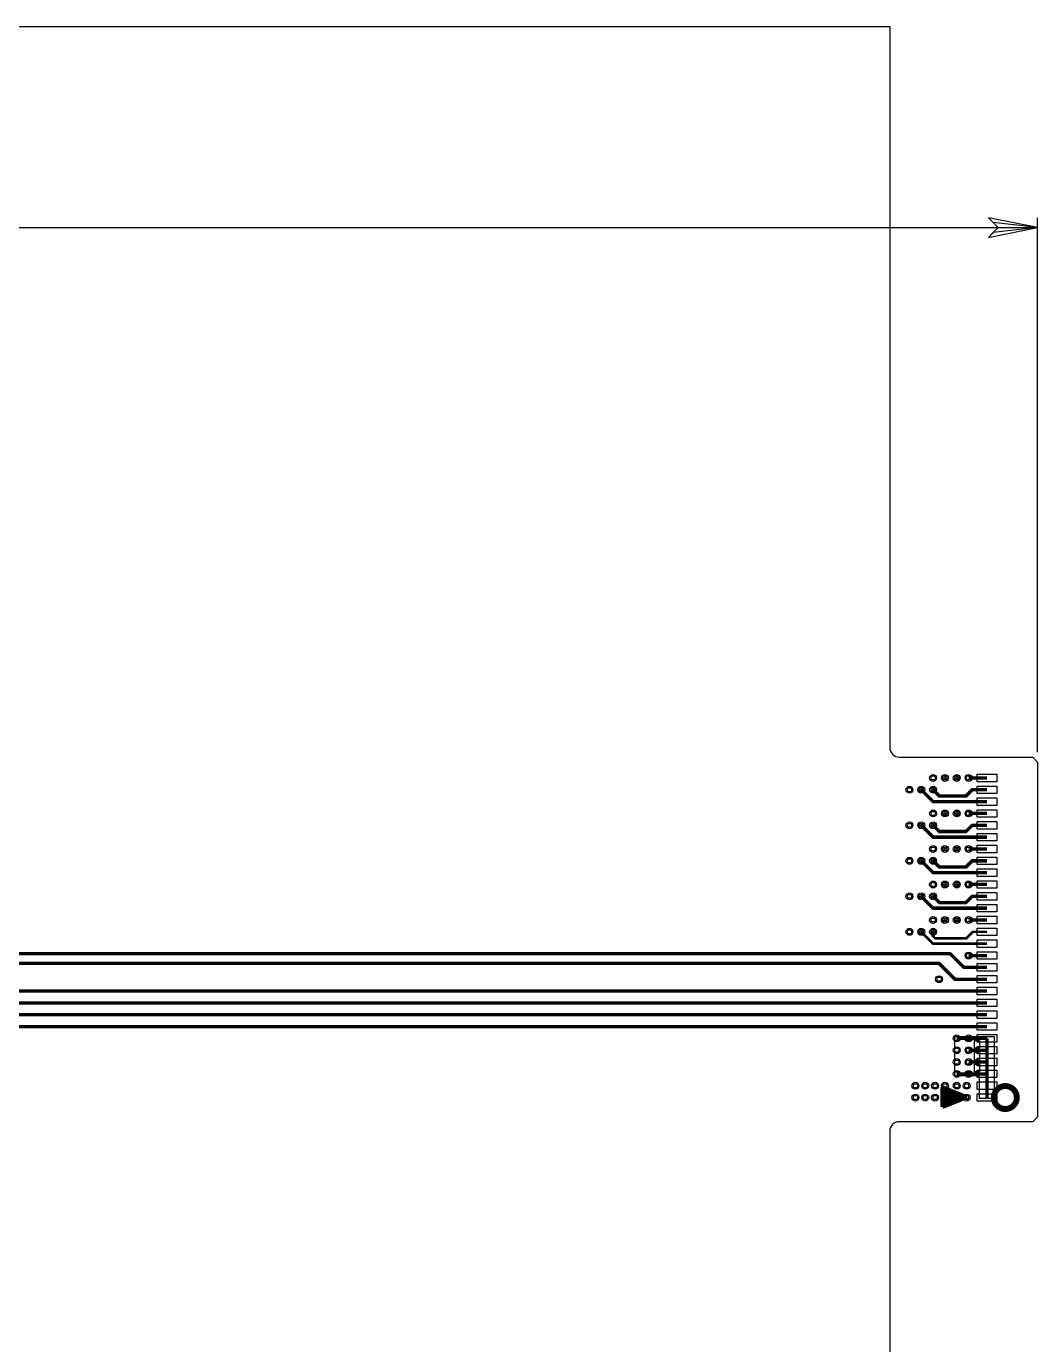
# Model space of a CAD drawing. Extents: x -65 to 700, y -155 to 755.
# Drawn here: x 178.7 to 230, y 230.2 to 297 of the extents above; entities that cross this region are included whole.
import ezdxf

# ---------------------------------------------------------------- set-up
doc = ezdxf.new("R2010")
doc.units = 0
for name, color, linetype in [('BOARD_GEOMETRY_DIMENSION', 212, 'CONTINUOUS'), ('BOARD_GEOMETRY_OUTLINE', 254, 'CONTINUOUS'), ('ETCH_BOTTOM', 30, 'CONTINUOUS'), ('MANUFACTURING_NCBACKDRILL-1-4', 85, 'CONTINUOUS'), ('MANUFACTURING_NCBACKDRILL-16-4', 85, 'CONTINUOUS'), ('MANUFACTURING_NCLEGEND-1-16', 85, 'CONTINUOUS'), ('PACKAGE_GEOMETRY_ASSEMBLY_BOTTO', 13, 'CONTINUOUS'), ('PACKAGE_GEOMETRY_SILKSCREEN_BOT', 6, 'CONTINUOUS'), ('PIN_BOTTOM', 30, 'CONTINUOUS'), ('VIA_CLASS_BOTTOM', 30, 'CONTINUOUS')]:
    doc.layers.add(name, color=color, linetype=linetype)

# ---------------------------------------------------------------- blocks, each defined once
blk = doc.blocks.new('FIGURE_SQUARE')
blk.add_lwpolyline([(-0.5, -0.5), (-0.5, 0.5), (0.5, 0.5), (0.5, -0.5)], close=True)
blk = doc.blocks.new('FIGURE_CROSS')
for points in [[(-0.5, 0), (0.5, 0)], [(0, 0.5), (0, -0.5)]]:
    blk.add_lwpolyline(points)

msp = doc.modelspace()

# ---------------------------------------------------------------- linework, layer by layer
at = {"layer": 'BOARD_GEOMETRY_DIMENSION'}
for points in [[(107.75, 286.8), (230, 286.8)], [(227.5, 286.3), (230, 286.8), (227.5, 287.3), (228, 286.8), (227.5, 286.3)], [(230, 286.8), (227.75, 287.05), (228, 286.8), (230, 286.8), (227.75, 286.55), (227.5, 286.3)], [(230, 260.205), (230, 287.3)]]:
    msp.add_lwpolyline(points, dxfattribs=at)
at = {"layer": 'BOARD_GEOMETRY_OUTLINE'}
msp.add_lwpolyline([(0, 297), (222.5, 297), (222.5, 260.455, 0.410035), (223, 259.955), (229.75, 259.955), (230, 259.705), (230, 241.725), (229.75, 241.475), (223, 241.475, 0.006409), (222.9875, 241.4752, 0.414214), (222.4998, 240.9875, 0.006409), (222.5, 240.975), (222.5, 225), (0, 225)], format="xyb", close=True, dxfattribs=at)
at = {"layer": 'ETCH_BOTTOM'}
for points, const_width in [([(227.43, 246.9), (57.85, 246.9), (45.5, 259.25), (45.5, 260)], 0.169), ([(227.43, 247.5), (60.25, 247.5), (48.5, 259.25), (48.5, 260)], 0.169), ([(227.43, 248.1), (62.65, 248.1), (51.5, 259.25), (51.5, 260)], 0.169), ([(54.5, 260), (54.5, 259.25), (64.25, 249.5), (225.0025, 249.5), (225.8025, 248.7), (227.43, 248.7)], 0.169), ([(227.43, 249.3), (226.2582, 249.3), (225.5582, 250), (66.75, 250), (57.5, 259.25), (57.5, 260)], 0.169), ([(227.43, 258.9), (226.5, 258.9)], 0.169), ([(227.43, 257.7), (224.7, 257.7), (224.1, 258.3)], 0.171), ([(224.7, 258.3), (225.014, 257.986), (226.3665, 257.986), (226.6805, 258.3), (227.43, 258.3)], 0.171), ([(227.43, 257.1), (226.5, 257.1)], 0.169), ([(227.43, 255.9), (224.7, 255.9), (224.1, 256.5)], 0.171), ([(224.7, 256.5), (225.014, 256.186), (226.3665, 256.186), (226.6805, 256.5), (227.43, 256.5)], 0.171), ([(227.43, 255.3), (226.5, 255.3)], 0.169), ([(227.43, 254.1), (224.7, 254.1), (224.1, 254.7)], 0.171), ([(224.7, 254.7), (225.014, 254.386), (226.3665, 254.386), (226.6805, 254.7), (227.43, 254.7)], 0.171), ([(227.43, 253.5), (226.5, 253.5)], 0.169), ([(227.43, 252.3), (224.7, 252.3), (224.1, 252.9)], 0.171), ([(227.43, 252.9), (226.6805, 252.9), (226.3665, 252.586), (225.014, 252.586), (224.7, 252.9)], 0.171), ([(227.43, 251.7), (226.5, 251.7)], 0.169), ([(227.43, 250.5), (224.7, 250.5), (224.1, 251.1)], 0.127), ([(224.7, 251.1), (224.6786, 251.0786), (224.6786, 250.899), (224.8106, 250.767), (226.3835, 250.767), (226.7165, 251.1), (227.43, 251.1)], 0.127), ([(227.43, 249.9), (226.5, 249.9)], 0.169), ([(227.43, 246.3), (56.2, 246.3), (55.0146, 247.4854)], 0.169), ([(226.5, 245.7), (225.9, 245.7)], 0.169), ([(227.43, 245.7), (226.5, 245.7)], 0.169), ([(227.43, 245.7), (227.43, 245.1)], 0.169), ([(227.43, 245.1), (226.5, 245.1)], 0.169), ([(227.43, 244.5), (226.5, 244.5)], 0.169), ([(227.43, 245.1), (227.43, 244.5)], 0.169), ([(227.43, 244.5), (227.43, 243.9)], 0.169), ([(226.5, 243.9), (225.9, 243.9)], 0.169), ([(227.43, 243.9), (226.5, 243.9)], 0.169), ([(227.43, 243.9), (227.43, 243.3)], 0.169), ([(227.43, 243.3), (227.43, 242.7)], 0.169)]:
    msp.add_lwpolyline(points, dxfattribs=dict(at, const_width=const_width))
for points in [[(225.8, 245.8), (227.8, 245.8), (227.8, 242.65), (227.05, 242.65), (227.05, 243.8), (225.8, 243.8)], [(226.8, 245.2), (226.8, 245.6), (227.05, 245.6), (227.05, 245.2)], [(226.8, 244.6), (226.8, 245), (227.05, 245), (227.05, 244.6)], [(226.8, 244), (226.8, 244.4), (227.05, 244.4), (227.05, 244)]]:
    msp.add_lwpolyline(points, close=True, dxfattribs=at)
at = {"layer": 'PACKAGE_GEOMETRY_ASSEMBLY_BOTTO', "const_width": 0.3}
msp.add_lwpolyline([(228.9431, 242.7, 1), (227.7769, 242.7, 1), (228.9431, 242.7)], format="xyb", dxfattribs=at)
at = {"layer": 'PACKAGE_GEOMETRY_SILKSCREEN_BOT', "const_width": 0.2}
for points in [[(226.4237, 242.7189), (225.1737, 243.2189)], [(225.1737, 243.2189), (225.1737, 242.2189)], [(225.1737, 242.2189), (226.4237, 242.7189)], [(226.4237, 242.7189), (225.2237, 243.0689)], [(225.2237, 243.0689), (225.2237, 242.4189)], [(225.2237, 242.4189), (226.1237, 242.7189)], [(226.1237, 242.7189), (225.3237, 242.9189)], [(225.3237, 242.9189), (225.3237, 242.5689)], [(225.3237, 242.5689), (225.8737, 242.7189)], [(225.8737, 242.7189), (225.3737, 242.7189)]]:
    msp.add_lwpolyline(points, dxfattribs=at)
at = {"layer": 'PIN_BOTTOM'}
for points in [[(227.93, 258.71), (226.93, 258.71), (226.93, 259.09), (227.93, 259.09)], [(227.93, 258.11), (226.93, 258.11), (226.93, 258.49), (227.93, 258.49)], [(227.93, 257.51), (226.93, 257.51), (226.93, 257.89), (227.93, 257.89)], [(227.93, 256.91), (226.93, 256.91), (226.93, 257.29), (227.93, 257.29)], [(227.93, 256.31), (226.93, 256.31), (226.93, 256.69), (227.93, 256.69)], [(227.93, 255.71), (226.93, 255.71), (226.93, 256.09), (227.93, 256.09)], [(227.93, 255.11), (226.93, 255.11), (226.93, 255.49), (227.93, 255.49)], [(227.93, 254.51), (226.93, 254.51), (226.93, 254.89), (227.93, 254.89)], [(227.93, 253.91), (226.93, 253.91), (226.93, 254.29), (227.93, 254.29)], [(227.93, 253.31), (226.93, 253.31), (226.93, 253.69), (227.93, 253.69)], [(227.93, 252.71), (226.93, 252.71), (226.93, 253.09), (227.93, 253.09)], [(227.93, 252.11), (226.93, 252.11), (226.93, 252.49), (227.93, 252.49)], [(227.93, 251.51), (226.93, 251.51), (226.93, 251.89), (227.93, 251.89)], [(227.93, 250.91), (226.93, 250.91), (226.93, 251.29), (227.93, 251.29)], [(227.93, 250.31), (226.93, 250.31), (226.93, 250.69), (227.93, 250.69)], [(227.93, 249.71), (226.93, 249.71), (226.93, 250.09), (227.93, 250.09)], [(227.93, 249.11), (226.93, 249.11), (226.93, 249.49), (227.93, 249.49)], [(227.93, 248.51), (226.93, 248.51), (226.93, 248.89), (227.93, 248.89)], [(227.93, 247.91), (226.93, 247.91), (226.93, 248.29), (227.93, 248.29)], [(227.93, 247.31), (226.93, 247.31), (226.93, 247.69), (227.93, 247.69)], [(227.93, 246.71), (226.93, 246.71), (226.93, 247.09), (227.93, 247.09)], [(227.93, 246.11), (226.93, 246.11), (226.93, 246.49), (227.93, 246.49)], [(227.93, 245.51), (226.93, 245.51), (226.93, 245.89), (227.93, 245.89)], [(227.93, 244.91), (226.93, 244.91), (226.93, 245.29), (227.93, 245.29)], [(227.93, 244.31), (226.93, 244.31), (226.93, 244.69), (227.93, 244.69)], [(227.93, 243.71), (226.93, 243.71), (226.93, 244.09), (227.93, 244.09)], [(227.93, 243.11), (226.93, 243.11), (226.93, 243.49), (227.93, 243.49)], [(227.93, 242.51), (226.93, 242.51), (226.93, 242.89), (227.93, 242.89)]]:
    msp.add_lwpolyline(points, close=True, dxfattribs=at)
at = {"layer": 'VIA_CLASS_BOTTOM'}
for centre in [(224.7, 258.9), (225.3, 258.9), (225.9, 258.9), (226.5, 258.9), (223.5, 258.3), (224.1, 258.3), (224.7, 258.3), (223.5, 256.5), (224.1, 256.5), (224.7, 257.1), (224.7, 256.5), (225.3, 257.1), (225.9, 257.1), (226.5, 257.1), (224.7, 255.3), (225.3, 255.3), (225.9, 255.3), (226.5, 255.3), (223.5, 254.7), (224.1, 254.7), (224.7, 254.7), (224.7, 253.5), (225.3, 253.5), (225.9, 253.5), (226.5, 253.5), (223.5, 252.9), (224.1, 252.9), (224.7, 252.9), (223.5, 251.1), (224.1, 251.1), (224.7, 251.7), (224.7, 251.1), (225.3, 251.7), (225.9, 251.7), (226.5, 251.7), (226.5, 249.9), (225, 248.7), (225.9, 245.7), (225.9, 245.1), (226.5, 245.7), (226.5, 245.1), (225.9, 244.5), (226.5, 244.5), (225.9, 243.9), (226.5, 243.9), (223.8, 243.3), (224.3, 243.3), (224.8, 243.3), (225.3, 243.3), (225.9, 243.3), (226.4, 243.3), (223.8, 242.7), (224.3, 242.7), (224.8, 242.7), (225.3, 242.7), (225.9, 242.7), (226.4, 242.7)]:
    msp.add_circle(centre, 0.175, dxfattribs=at)

# ---------------------------------------------------------------- block references
at = {"layer": 'MANUFACTURING_NCBACKDRILL-1-4', "xscale": 0.2, "yscale": 0.2}
for p in [(224.1, 258.3), (224.7, 258.3), (224.1, 256.5), (224.7, 256.5), (224.1, 254.7), (224.7, 254.7), (224.1, 252.9), (224.7, 252.9), (224.1, 251.1), (224.7, 251.1)]:
    msp.add_blockref('FIGURE_CROSS', p, dxfattribs=at)
at = {"layer": 'MANUFACTURING_NCBACKDRILL-16-4', "xscale": 0.2, "yscale": 0.2}
for p in [(225.3, 258.9), (225.9, 258.9), (225.3, 257.1), (225.9, 257.1), (225.3, 255.3), (225.9, 255.3), (225.3, 253.5), (225.9, 253.5), (225.3, 251.7), (225.9, 251.7)]:
    msp.add_blockref('FIGURE_CROSS', p, dxfattribs=at)
at = {"layer": 'MANUFACTURING_NCLEGEND-1-16', "xscale": 0.2, "yscale": 0.2}
for p in [(224.7, 258.9), (225.3, 258.9), (225.9, 258.9), (226.5, 258.9), (223.5, 258.3), (224.1, 258.3), (224.7, 258.3), (224.7, 257.1), (225.3, 257.1), (225.9, 257.1), (226.5, 257.1), (223.5, 256.5), (224.1, 256.5), (224.7, 256.5), (224.7, 255.3), (225.3, 255.3), (225.9, 255.3), (226.5, 255.3), (223.5, 254.7), (224.1, 254.7), (224.7, 254.7), (224.7, 253.5), (225.3, 253.5), (225.9, 253.5), (226.5, 253.5), (223.5, 252.9), (224.1, 252.9), (224.7, 252.9), (224.7, 251.7), (225.3, 251.7), (225.9, 251.7), (226.5, 251.7), (223.5, 251.1), (224.1, 251.1), (224.7, 251.1), (226.5, 249.9), (225, 248.7), (225.9, 245.7), (226.5, 245.7), (225.9, 245.1), (225.9, 244.5), (226.5, 245.1), (226.5, 244.5), (225.9, 243.9), (226.5, 243.9), (223.8, 243.3), (224.3, 243.3), (224.8, 243.3), (225.3, 243.3), (225.9, 243.3), (226.4, 243.3), (223.8, 242.7), (224.3, 242.7), (224.8, 242.7), (225.3, 242.7), (225.9, 242.7), (226.4, 242.7)]:
    msp.add_blockref('FIGURE_SQUARE', p, dxfattribs=at)

doc.saveas('drawing.dxf')
